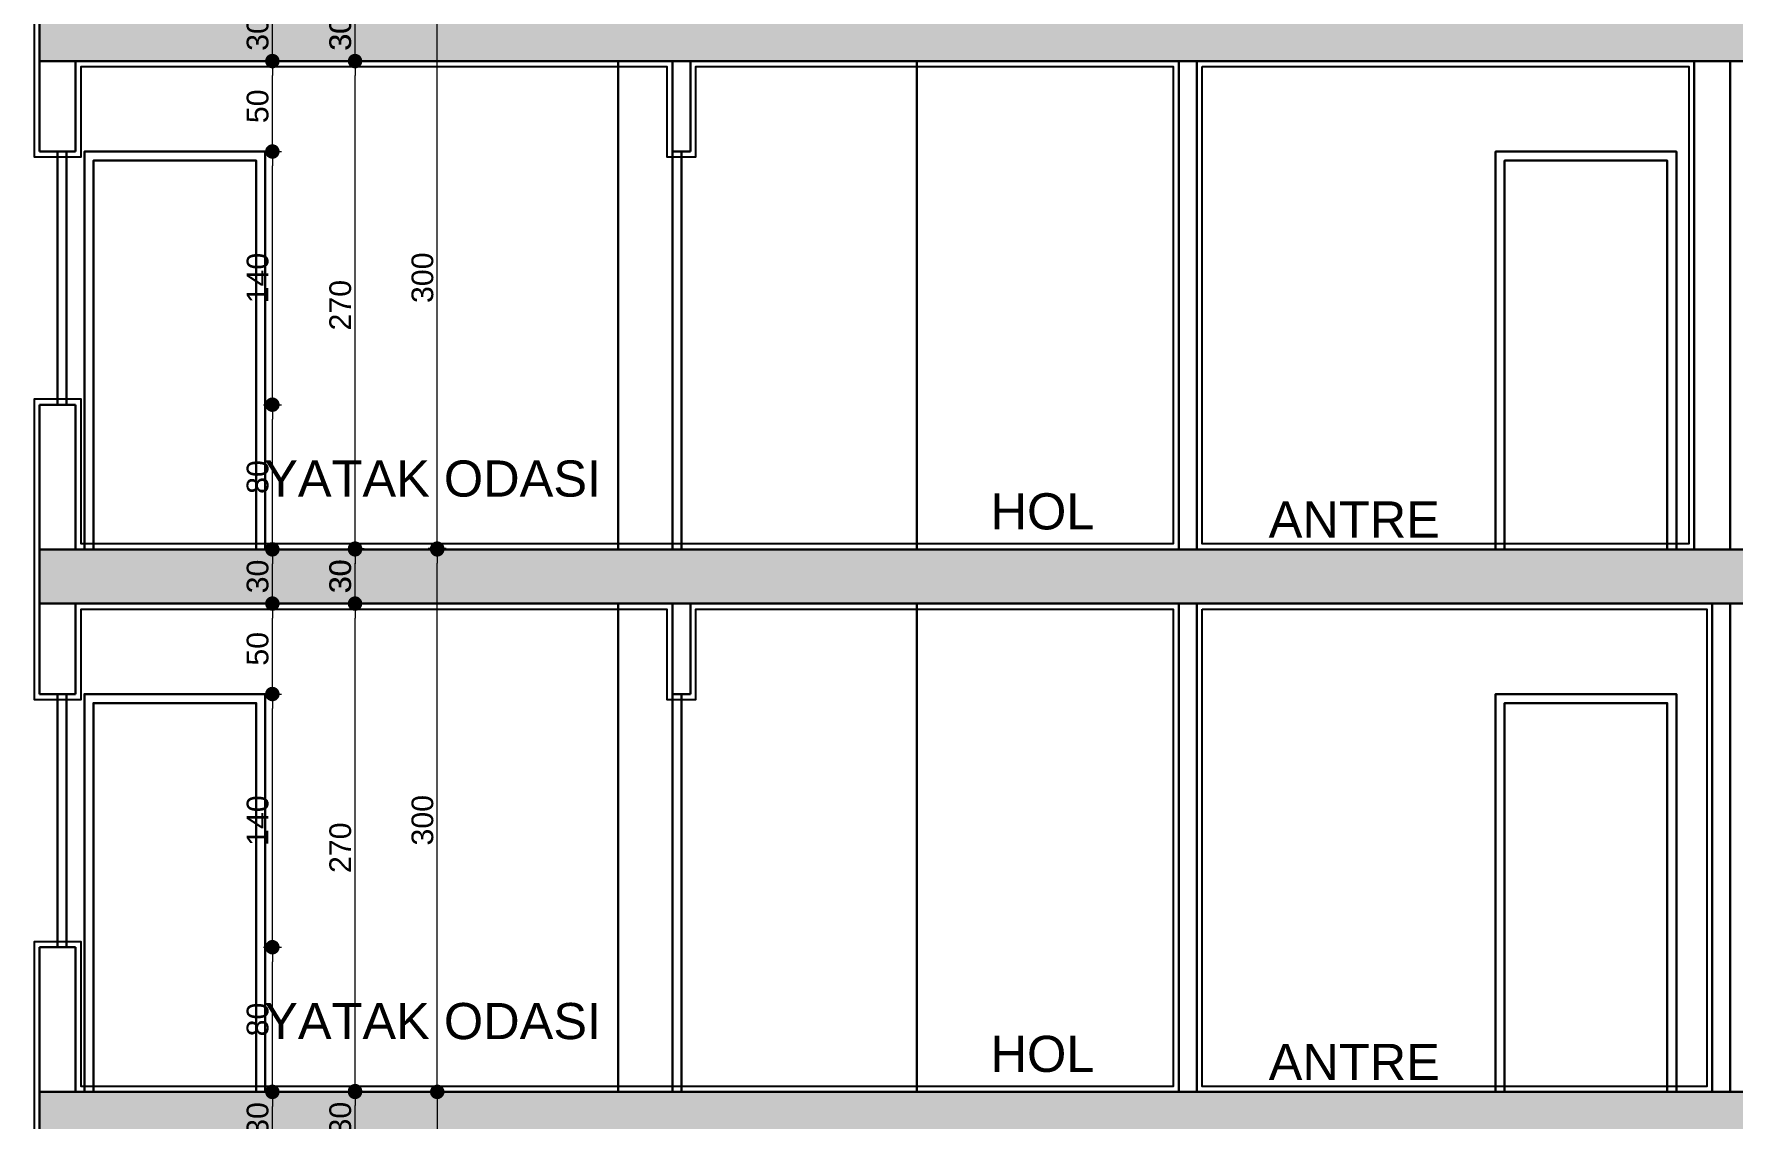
# Model space of a CAD drawing. Header units: millimetres. Extents: x 38129 to 72024, y -56282 to 16512.
# Drawn here: x 41061.2 to 41296.1, y -44124.8 to -43974.8 of the extents above; entities that cross this region are included whole.
import ezdxf

# ---------------------------------------------------------------- set-up
doc = ezdxf.new("R2010")
doc.units = ezdxf.units.MM
for name, color, linetype, lineweight in [('DIŞÖLÇÜ', 37, 'Continuous', 0), ('DUVAR', 255, 'Continuous', 30), ('KAPI', 4, 'Continuous', 30), ('mahal', 7, 'Continuous', 5), ('pencere', 195, 'Continuous', 30), ('TARAMA', 252, 'Continuous', 0), ('ölçü İÇ', 31, 'Continuous', 0)]:
    doc.layers.add(name, color=color, linetype=linetype, lineweight=lineweight)
doc.layers.add('sıva', color=41, linetype='Continuous')
doc.styles.add('icdisolcu_yazi', font='arial.ttf')
doc.styles.get("Standard").update_dxf_attribs({"font": 'arial.ttf'})
doc.dimstyles.new('İç Ölçü', dxfattribs={"dimtxt": 12, "dimasz": 8, "dimexe": 5, "dimexo": 0, "dimgap": 2, "dimtad": 1, "dimdec": 0, "dimzin": 12, "dimdsep": 46, "dimtxsty": 'icdisolcu_yazi', "dimblk": 'DOT', "dimcen": 8, "dimdle": 5, "dimclrd": 256, "dimclre": 256, "dimclrt": 7, "dimadec": 0, "dimazin": 3, "dimtfac": 1, "dimtdec": 0, "dimtix": 1, "dimtmove": 2, "dimatfit": 3, "dimldrblk": 'DOT', "dimfxl": 0, "dimtolj": 1, "dimtzin": 0, "dimlwd": -1, "dimlwe": -1, "dimarcsym": 0})

# ---------------------------------------------------------------- blocks, each defined once
blk = doc.blocks.new('_Dot')
at = {"color": 0, "lineweight": -2}
blk.add_line((-0.5, 0), (-1, 0), dxfattribs=at)
at = {"color": 0, "lineweight": 30, "const_width": 0.5}
blk.add_lwpolyline([(-0.25, 0, 1), (0.25, 0, 1)], format="xyb", close=True, dxfattribs=at)
blk = doc.blocks.new('*D2751')
at = {"layer": 'Defpoints', "color": 0, "transparency": 16777216}
for p in [(48133.45, -86358.94), (48133.45, -86358.94), (48133.45, -86388.94)]:
    blk.add_point(p, dxfattribs=at)
at = {"layer": 'ölçü İÇ', "transparency": 16777216}
for p, q in [((48133.45, -86358.94), (48138.45, -86358.94)), ((48133.45, -86388.94), (48138.45, -86388.94))]:
    blk.add_line(p, q, dxfattribs=at)
at = {"layer": 'ölçü İÇ', "linetype": 'Continuous', "transparency": 16777216}
blk.add_line((48133.45, -86380.94), (48133.45, -86366.94), dxfattribs=at)
at = {"layer": 'ölçü İÇ', "transparency": 16777216, "xscale": 8, "yscale": 8, "zscale": 8}
for p, rotation in [((48133.45, -86358.94), 90), ((48133.45, -86388.94), 270)]:
    blk.add_blockref('_Dot', p, dxfattribs=dict(at, rotation=rotation))
at = {"layer": 'ölçü İÇ', "color": 7, "transparency": 16777216, "insert": (48125.32, -86373.94), "char_height": 12, "attachment_point": 5, "rotation": 90, "style": 'icdisolcu_yazi'}
blk.add_mtext('\\A1;30', dxfattribs=at)
blk = doc.blocks.new('*D2752')
at = {"layer": 'Defpoints', "color": 0, "transparency": 16777216}
for p in [(48081.83, -86278.94), (48133.45, -86278.94), (48133.45, -86358.94)]:
    blk.add_point(p, dxfattribs=at)
at = {"layer": 'ölçü İÇ', "transparency": 16777216}
for p, q in [((48128.45, -86278.94), (48138.45, -86278.94)), ((48133.45, -86358.94), (48138.45, -86358.94))]:
    blk.add_line(p, q, dxfattribs=at)
at = {"layer": 'ölçü İÇ', "linetype": 'Continuous', "transparency": 16777216}
blk.add_line((48133.45, -86350.94), (48133.45, -86286.94), dxfattribs=at)
at = {"layer": 'ölçü İÇ', "transparency": 16777216, "xscale": 8, "yscale": 8, "zscale": 8}
for p, rotation in [((48133.45, -86278.94), 90), ((48133.45, -86358.94), 270)]:
    blk.add_blockref('_Dot', p, dxfattribs=dict(at, rotation=rotation))
at = {"layer": 'ölçü İÇ', "color": 7, "transparency": 16777216, "insert": (48125.32, -86318.94), "char_height": 12, "attachment_point": 5, "rotation": 90, "style": 'icdisolcu_yazi'}
blk.add_mtext('\\A1;80', dxfattribs=at)
blk = doc.blocks.new('*D2753')
at = {"layer": 'Defpoints', "color": 0, "transparency": 16777216}
for p in [(48081.83, -86138.94), (48133.45, -86138.94), (48081.83, -86278.94)]:
    blk.add_point(p, dxfattribs=at)
at = {"layer": 'ölçü İÇ', "transparency": 16777216}
for p, q in [((48128.45, -86138.94), (48138.45, -86138.94)), ((48128.45, -86278.94), (48138.45, -86278.94))]:
    blk.add_line(p, q, dxfattribs=at)
at = {"layer": 'ölçü İÇ', "linetype": 'Continuous', "transparency": 16777216}
blk.add_line((48133.45, -86270.94), (48133.45, -86146.94), dxfattribs=at)
at = {"layer": 'ölçü İÇ', "transparency": 16777216, "xscale": 8, "yscale": 8, "zscale": 8}
for p, rotation in [((48133.45, -86138.94), 90), ((48133.45, -86278.94), 270)]:
    blk.add_blockref('_Dot', p, dxfattribs=dict(at, rotation=rotation))
at = {"layer": 'ölçü İÇ', "color": 7, "transparency": 16777216, "insert": (48125.32, -86208.94), "char_height": 12, "attachment_point": 5, "rotation": 90, "style": 'icdisolcu_yazi'}
blk.add_mtext('\\A1;140', dxfattribs=at)
blk = doc.blocks.new('*D2754')
at = {"layer": 'Defpoints', "color": 0, "transparency": 16777216}
for p in [(48081.83, -86088.94), (48133.45, -86088.94), (48081.83, -86138.94)]:
    blk.add_point(p, dxfattribs=at)
at = {"layer": 'ölçü İÇ', "transparency": 16777216}
for p, q in [((48128.45, -86088.94), (48138.45, -86088.94)), ((48128.45, -86138.94), (48138.45, -86138.94))]:
    blk.add_line(p, q, dxfattribs=at)
at = {"layer": 'ölçü İÇ', "linetype": 'Continuous', "transparency": 16777216}
blk.add_line((48133.45, -86130.94), (48133.45, -86096.94), dxfattribs=at)
at = {"layer": 'ölçü İÇ', "transparency": 16777216, "xscale": 8, "yscale": 8, "zscale": 8}
for p, rotation in [((48133.45, -86088.94), 90), ((48133.45, -86138.94), 270)]:
    blk.add_blockref('_Dot', p, dxfattribs=dict(at, rotation=rotation))
at = {"layer": 'ölçü İÇ', "color": 7, "transparency": 16777216, "insert": (48125.32, -86113.94), "char_height": 12, "attachment_point": 5, "rotation": 90, "style": 'icdisolcu_yazi'}
blk.add_mtext('\\A1;50', dxfattribs=at)
blk = doc.blocks.new('*D2755')
at = {"layer": 'Defpoints', "color": 0, "transparency": 16777216}
for p in [(48179.16, -86088.94), (48179.16, -86088.94), (48179.16, -86358.94)]:
    blk.add_point(p, dxfattribs=at)
at = {"layer": 'ölçü İÇ', "transparency": 16777216}
for p, q in [((48179.16, -86088.94), (48184.16, -86088.94)), ((48179.16, -86358.94), (48184.16, -86358.94))]:
    blk.add_line(p, q, dxfattribs=at)
at = {"layer": 'ölçü İÇ', "linetype": 'Continuous', "transparency": 16777216}
blk.add_line((48179.16, -86350.94), (48179.16, -86096.94), dxfattribs=at)
at = {"layer": 'ölçü İÇ', "transparency": 16777216, "xscale": 8, "yscale": 8, "zscale": 8}
for p, rotation in [((48179.16, -86088.94), 90), ((48179.16, -86358.94), 270)]:
    blk.add_blockref('_Dot', p, dxfattribs=dict(at, rotation=rotation))
at = {"layer": 'ölçü İÇ', "color": 7, "transparency": 16777216, "insert": (48171.04, -86223.94), "char_height": 12, "attachment_point": 5, "rotation": 90, "style": 'icdisolcu_yazi'}
blk.add_mtext('\\A1;270', dxfattribs=at)
blk = doc.blocks.new('*D2756')
at = {"layer": 'Defpoints', "color": 0, "transparency": 16777216}
for p in [(48178.55, -86058.54), (48179.16, -86058.54), (48179.16, -86088.94)]:
    blk.add_point(p, dxfattribs=at)
at = {"layer": 'ölçü İÇ', "transparency": 16777216}
for p, q in [((48178.55, -86058.54), (48184.16, -86058.54)), ((48179.16, -86088.94), (48184.16, -86088.94))]:
    blk.add_line(p, q, dxfattribs=at)
at = {"layer": 'ölçü İÇ', "linetype": 'Continuous', "transparency": 16777216}
blk.add_line((48179.16, -86080.94), (48179.16, -86066.54), dxfattribs=at)
at = {"layer": 'ölçü İÇ', "transparency": 16777216, "xscale": 8, "yscale": 8, "zscale": 8}
for p, rotation in [((48179.16, -86058.54), 90), ((48179.16, -86088.94), 270)]:
    blk.add_blockref('_Dot', p, dxfattribs=dict(at, rotation=rotation))
at = {"layer": 'ölçü İÇ', "color": 7, "transparency": 16777216, "insert": (48171.03, -86073.74), "char_height": 12, "attachment_point": 5, "rotation": 90, "style": 'icdisolcu_yazi'}
blk.add_mtext('\\A1;30', dxfattribs=at)
blk = doc.blocks.new('*D2757')
at = {"layer": 'Defpoints', "color": 0, "transparency": 16777216}
for p in [(48224.61, -86058.54), (48231.5, -86058.54), (48231.5, -86358.94)]:
    blk.add_point(p, dxfattribs=at)
at = {"layer": 'ölçü İÇ', "transparency": 16777216}
for p, q in [((48229.61, -86058.54), (48219.61, -86058.54)), ((48229.61, -86358.94), (48219.61, -86358.94))]:
    blk.add_line(p, q, dxfattribs=at)
at = {"layer": 'ölçü İÇ', "linetype": 'Continuous', "transparency": 16777216}
blk.add_line((48224.61, -86350.94), (48224.61, -86066.54), dxfattribs=at)
at = {"layer": 'ölçü İÇ', "transparency": 16777216, "xscale": 8, "yscale": 8, "zscale": 8}
for p, rotation in [((48224.61, -86058.54), 90), ((48224.61, -86358.94), 270)]:
    blk.add_blockref('_Dot', p, dxfattribs=dict(at, rotation=rotation))
at = {"layer": 'ölçü İÇ', "color": 7, "transparency": 16777216, "insert": (48216.48, -86208.74), "char_height": 12, "attachment_point": 5, "rotation": 90, "style": 'icdisolcu_yazi'}
blk.add_mtext('\\A1;300', dxfattribs=at)
blk = doc.blocks.new('*D2758')
at = {"layer": 'Defpoints', "color": 0, "transparency": 16777216}
for p in [(48178.55, -86358.54), (48179.16, -86358.54), (48179.16, -86388.94)]:
    blk.add_point(p, dxfattribs=at)
at = {"layer": 'ölçü İÇ', "transparency": 16777216}
for p, q in [((48178.55, -86358.54), (48184.16, -86358.54)), ((48179.16, -86388.94), (48184.16, -86388.94))]:
    blk.add_line(p, q, dxfattribs=at)
at = {"layer": 'ölçü İÇ', "linetype": 'Continuous', "transparency": 16777216}
blk.add_line((48179.16, -86380.94), (48179.16, -86366.54), dxfattribs=at)
at = {"layer": 'ölçü İÇ', "transparency": 16777216, "xscale": 8, "yscale": 8, "zscale": 8}
for p, rotation in [((48179.16, -86358.54), 90), ((48179.16, -86388.94), 270)]:
    blk.add_blockref('_Dot', p, dxfattribs=dict(at, rotation=rotation))
at = {"layer": 'ölçü İÇ', "color": 7, "transparency": 16777216, "insert": (48171.03, -86373.74), "char_height": 12, "attachment_point": 5, "rotation": 90, "style": 'icdisolcu_yazi'}
blk.add_mtext('\\A1;30', dxfattribs=at)
blk = doc.blocks.new('*D2777')
at = {"layer": 'Defpoints', "color": 0, "transparency": 16777216}
for p in [(48133.45, -85758.94), (48133.45, -85758.94), (48133.45, -85788.94)]:
    blk.add_point(p, dxfattribs=at)
at = {"layer": 'ölçü İÇ', "transparency": 16777216}
for p, q in [((48133.45, -85758.94), (48138.45, -85758.94)), ((48133.45, -85788.94), (48138.45, -85788.94))]:
    blk.add_line(p, q, dxfattribs=at)
at = {"layer": 'ölçü İÇ', "linetype": 'Continuous', "transparency": 16777216}
blk.add_line((48133.45, -85780.94), (48133.45, -85766.94), dxfattribs=at)
at = {"layer": 'ölçü İÇ', "transparency": 16777216, "xscale": 8, "yscale": 8, "zscale": 8}
for p, rotation in [((48133.45, -85758.94), 90), ((48133.45, -85788.94), 270)]:
    blk.add_blockref('_Dot', p, dxfattribs=dict(at, rotation=rotation))
at = {"layer": 'ölçü İÇ', "color": 7, "transparency": 16777216, "insert": (48125.32, -85773.94), "char_height": 12, "attachment_point": 5, "rotation": 90, "style": 'icdisolcu_yazi'}
blk.add_mtext('\\A1;30', dxfattribs=at)
blk = doc.blocks.new('*D2781')
at = {"layer": 'Defpoints', "color": 0, "transparency": 16777216}
for p in [(48179.16, -85758.94), (48179.16, -85758.94), (48179.16, -85788.94)]:
    blk.add_point(p, dxfattribs=at)
at = {"layer": 'ölçü İÇ', "transparency": 16777216}
for p, q in [((48179.16, -85758.94), (48184.16, -85758.94)), ((48179.16, -85788.94), (48184.16, -85788.94))]:
    blk.add_line(p, q, dxfattribs=at)
at = {"layer": 'ölçü İÇ', "linetype": 'Continuous', "transparency": 16777216}
blk.add_line((48179.16, -85780.94), (48179.16, -85766.94), dxfattribs=at)
at = {"layer": 'ölçü İÇ', "transparency": 16777216, "xscale": 8, "yscale": 8, "zscale": 8}
for p, rotation in [((48179.16, -85758.94), 90), ((48179.16, -85788.94), 270)]:
    blk.add_blockref('_Dot', p, dxfattribs=dict(at, rotation=rotation))
at = {"layer": 'ölçü İÇ', "color": 7, "transparency": 16777216, "insert": (48171.03, -85773.94), "char_height": 12, "attachment_point": 5, "rotation": 90, "style": 'icdisolcu_yazi'}
blk.add_mtext('\\A1;30', dxfattribs=at)
blk = doc.blocks.new('*D2785')
at = {"layer": 'Defpoints', "color": 0, "transparency": 16777216}
for p in [(48178.55, -85758.54), (48179.16, -85758.54), (48179.16, -85788.94)]:
    blk.add_point(p, dxfattribs=at)
at = {"layer": 'ölçü İÇ', "transparency": 16777216}
for p, q in [((48178.55, -85758.54), (48184.16, -85758.54)), ((48179.16, -85788.94), (48184.16, -85788.94))]:
    blk.add_line(p, q, dxfattribs=at)
at = {"layer": 'ölçü İÇ', "linetype": 'Continuous', "transparency": 16777216}
blk.add_line((48179.16, -85780.94), (48179.16, -85766.54), dxfattribs=at)
at = {"layer": 'ölçü İÇ', "transparency": 16777216, "xscale": 8, "yscale": 8, "zscale": 8}
for p, rotation in [((48179.16, -85758.54), 90), ((48179.16, -85788.94), 270)]:
    blk.add_blockref('_Dot', p, dxfattribs=dict(at, rotation=rotation))
at = {"layer": 'ölçü İÇ', "color": 7, "transparency": 16777216, "insert": (48171.03, -85773.74), "char_height": 12, "attachment_point": 5, "rotation": 90, "style": 'icdisolcu_yazi'}
blk.add_mtext('\\A1;30', dxfattribs=at)
blk = doc.blocks.new('*D2786')
at = {"layer": 'Defpoints', "color": 0, "transparency": 16777216}
for p in [(48133.45, -86058.94), (48133.45, -86058.94), (48133.45, -86088.94)]:
    blk.add_point(p, dxfattribs=at)
at = {"layer": 'ölçü İÇ', "transparency": 16777216}
for p, q in [((48133.45, -86058.94), (48138.45, -86058.94)), ((48133.45, -86088.94), (48138.45, -86088.94))]:
    blk.add_line(p, q, dxfattribs=at)
at = {"layer": 'ölçü İÇ', "linetype": 'Continuous', "transparency": 16777216}
blk.add_line((48133.45, -86080.94), (48133.45, -86066.94), dxfattribs=at)
at = {"layer": 'ölçü İÇ', "transparency": 16777216, "xscale": 8, "yscale": 8, "zscale": 8}
for p, rotation in [((48133.45, -86058.94), 90), ((48133.45, -86088.94), 270)]:
    blk.add_blockref('_Dot', p, dxfattribs=dict(at, rotation=rotation))
at = {"layer": 'ölçü İÇ', "color": 7, "transparency": 16777216, "insert": (48125.32, -86073.94), "char_height": 12, "attachment_point": 5, "rotation": 90, "style": 'icdisolcu_yazi'}
blk.add_mtext('\\A1;30', dxfattribs=at)
blk = doc.blocks.new('*D2787')
at = {"layer": 'Defpoints', "color": 0, "transparency": 16777216}
for p in [(48081.83, -85978.94), (48133.45, -85978.94), (48133.45, -86058.94)]:
    blk.add_point(p, dxfattribs=at)
at = {"layer": 'ölçü İÇ', "transparency": 16777216}
for p, q in [((48128.45, -85978.94), (48138.45, -85978.94)), ((48133.45, -86058.94), (48138.45, -86058.94))]:
    blk.add_line(p, q, dxfattribs=at)
at = {"layer": 'ölçü İÇ', "linetype": 'Continuous', "transparency": 16777216}
blk.add_line((48133.45, -86050.94), (48133.45, -85986.94), dxfattribs=at)
at = {"layer": 'ölçü İÇ', "transparency": 16777216, "xscale": 8, "yscale": 8, "zscale": 8}
for p, rotation in [((48133.45, -85978.94), 90), ((48133.45, -86058.94), 270)]:
    blk.add_blockref('_Dot', p, dxfattribs=dict(at, rotation=rotation))
at = {"layer": 'ölçü İÇ', "color": 7, "transparency": 16777216, "insert": (48125.32, -86018.94), "char_height": 12, "attachment_point": 5, "rotation": 90, "style": 'icdisolcu_yazi'}
blk.add_mtext('\\A1;80', dxfattribs=at)
blk = doc.blocks.new('*D2788')
at = {"layer": 'Defpoints', "color": 0, "transparency": 16777216}
for p in [(48081.83, -85838.94), (48133.45, -85838.94), (48081.83, -85978.94)]:
    blk.add_point(p, dxfattribs=at)
at = {"layer": 'ölçü İÇ', "transparency": 16777216}
for p, q in [((48128.45, -85838.94), (48138.45, -85838.94)), ((48128.45, -85978.94), (48138.45, -85978.94))]:
    blk.add_line(p, q, dxfattribs=at)
at = {"layer": 'ölçü İÇ', "linetype": 'Continuous', "transparency": 16777216}
blk.add_line((48133.45, -85970.94), (48133.45, -85846.94), dxfattribs=at)
at = {"layer": 'ölçü İÇ', "transparency": 16777216, "xscale": 8, "yscale": 8, "zscale": 8}
for p, rotation in [((48133.45, -85838.94), 90), ((48133.45, -85978.94), 270)]:
    blk.add_blockref('_Dot', p, dxfattribs=dict(at, rotation=rotation))
at = {"layer": 'ölçü İÇ', "color": 7, "transparency": 16777216, "insert": (48125.32, -85908.94), "char_height": 12, "attachment_point": 5, "rotation": 90, "style": 'icdisolcu_yazi'}
blk.add_mtext('\\A1;140', dxfattribs=at)
blk = doc.blocks.new('*D2789')
at = {"layer": 'Defpoints', "color": 0, "transparency": 16777216}
for p in [(48081.83, -85788.94), (48133.45, -85788.94), (48081.83, -85838.94)]:
    blk.add_point(p, dxfattribs=at)
at = {"layer": 'ölçü İÇ', "transparency": 16777216}
for p, q in [((48128.45, -85788.94), (48138.45, -85788.94)), ((48128.45, -85838.94), (48138.45, -85838.94))]:
    blk.add_line(p, q, dxfattribs=at)
at = {"layer": 'ölçü İÇ', "linetype": 'Continuous', "transparency": 16777216}
blk.add_line((48133.45, -85830.94), (48133.45, -85796.94), dxfattribs=at)
at = {"layer": 'ölçü İÇ', "transparency": 16777216, "xscale": 8, "yscale": 8, "zscale": 8}
for p, rotation in [((48133.45, -85788.94), 90), ((48133.45, -85838.94), 270)]:
    blk.add_blockref('_Dot', p, dxfattribs=dict(at, rotation=rotation))
at = {"layer": 'ölçü İÇ', "color": 7, "transparency": 16777216, "insert": (48125.32, -85813.94), "char_height": 12, "attachment_point": 5, "rotation": 90, "style": 'icdisolcu_yazi'}
blk.add_mtext('\\A1;50', dxfattribs=at)
blk = doc.blocks.new('*D2790')
at = {"layer": 'Defpoints', "color": 0, "transparency": 16777216}
for p in [(48179.16, -86058.94), (48179.16, -86058.94), (48179.16, -86088.94)]:
    blk.add_point(p, dxfattribs=at)
at = {"layer": 'ölçü İÇ', "transparency": 16777216}
for p, q in [((48179.16, -86058.94), (48184.16, -86058.94)), ((48179.16, -86088.94), (48184.16, -86088.94))]:
    blk.add_line(p, q, dxfattribs=at)
at = {"layer": 'ölçü İÇ', "linetype": 'Continuous', "transparency": 16777216}
blk.add_line((48179.16, -86080.94), (48179.16, -86066.94), dxfattribs=at)
at = {"layer": 'ölçü İÇ', "transparency": 16777216, "xscale": 8, "yscale": 8, "zscale": 8}
for p, rotation in [((48179.16, -86058.94), 90), ((48179.16, -86088.94), 270)]:
    blk.add_blockref('_Dot', p, dxfattribs=dict(at, rotation=rotation))
at = {"layer": 'ölçü İÇ', "color": 7, "transparency": 16777216, "insert": (48171.03, -86073.94), "char_height": 12, "attachment_point": 5, "rotation": 90, "style": 'icdisolcu_yazi'}
blk.add_mtext('\\A1;30', dxfattribs=at)
blk = doc.blocks.new('*D2791')
at = {"layer": 'Defpoints', "color": 0, "transparency": 16777216}
for p in [(48179.16, -85788.94), (48179.16, -85788.94), (48179.16, -86058.94)]:
    blk.add_point(p, dxfattribs=at)
at = {"layer": 'ölçü İÇ', "transparency": 16777216}
for p, q in [((48179.16, -85788.94), (48184.16, -85788.94)), ((48179.16, -86058.94), (48184.16, -86058.94))]:
    blk.add_line(p, q, dxfattribs=at)
at = {"layer": 'ölçü İÇ', "linetype": 'Continuous', "transparency": 16777216}
blk.add_line((48179.16, -86050.94), (48179.16, -85796.94), dxfattribs=at)
at = {"layer": 'ölçü İÇ', "transparency": 16777216, "xscale": 8, "yscale": 8, "zscale": 8}
for p, rotation in [((48179.16, -85788.94), 90), ((48179.16, -86058.94), 270)]:
    blk.add_blockref('_Dot', p, dxfattribs=dict(at, rotation=rotation))
at = {"layer": 'ölçü İÇ', "color": 7, "transparency": 16777216, "insert": (48171.04, -85923.94), "char_height": 12, "attachment_point": 5, "rotation": 90, "style": 'icdisolcu_yazi'}
blk.add_mtext('\\A1;270', dxfattribs=at)
blk = doc.blocks.new('*D2792')
at = {"layer": 'Defpoints', "color": 0, "transparency": 16777216}
for p in [(48178.55, -85758.54), (48179.16, -85758.54), (48179.16, -85788.94)]:
    blk.add_point(p, dxfattribs=at)
at = {"layer": 'ölçü İÇ', "transparency": 16777216}
for p, q in [((48178.55, -85758.54), (48184.16, -85758.54)), ((48179.16, -85788.94), (48184.16, -85788.94))]:
    blk.add_line(p, q, dxfattribs=at)
at = {"layer": 'ölçü İÇ', "linetype": 'Continuous', "transparency": 16777216}
blk.add_line((48179.16, -85780.94), (48179.16, -85766.54), dxfattribs=at)
at = {"layer": 'ölçü İÇ', "transparency": 16777216, "xscale": 8, "yscale": 8, "zscale": 8}
for p, rotation in [((48179.16, -85758.54), 90), ((48179.16, -85788.94), 270)]:
    blk.add_blockref('_Dot', p, dxfattribs=dict(at, rotation=rotation))
at = {"layer": 'ölçü İÇ', "color": 7, "transparency": 16777216, "insert": (48171.03, -85773.74), "char_height": 12, "attachment_point": 5, "rotation": 90, "style": 'icdisolcu_yazi'}
blk.add_mtext('\\A1;30', dxfattribs=at)
blk = doc.blocks.new('*D2793')
at = {"layer": 'Defpoints', "color": 0, "transparency": 16777216}
for p in [(48224.61, -85758.54), (48231.5, -85758.54), (48231.5, -86058.94)]:
    blk.add_point(p, dxfattribs=at)
at = {"layer": 'ölçü İÇ', "transparency": 16777216}
for p, q in [((48229.61, -85758.54), (48219.61, -85758.54)), ((48229.61, -86058.94), (48219.61, -86058.94))]:
    blk.add_line(p, q, dxfattribs=at)
at = {"layer": 'ölçü İÇ', "linetype": 'Continuous', "transparency": 16777216}
blk.add_line((48224.61, -86050.94), (48224.61, -85766.54), dxfattribs=at)
at = {"layer": 'ölçü İÇ', "transparency": 16777216, "xscale": 8, "yscale": 8, "zscale": 8}
for p, rotation in [((48224.61, -85758.54), 90), ((48224.61, -86058.94), 270)]:
    blk.add_blockref('_Dot', p, dxfattribs=dict(at, rotation=rotation))
at = {"layer": 'ölçü İÇ', "color": 7, "transparency": 16777216, "insert": (48216.48, -85908.74), "char_height": 12, "attachment_point": 5, "rotation": 90, "style": 'icdisolcu_yazi'}
blk.add_mtext('\\A1;300', dxfattribs=at)
blk = doc.blocks.new('*D2794')
at = {"layer": 'Defpoints', "color": 0, "transparency": 16777216}
for p in [(48178.55, -86058.54), (48179.16, -86058.54), (48179.16, -86088.94)]:
    blk.add_point(p, dxfattribs=at)
at = {"layer": 'ölçü İÇ', "transparency": 16777216}
for p, q in [((48178.55, -86058.54), (48184.16, -86058.54)), ((48179.16, -86088.94), (48184.16, -86088.94))]:
    blk.add_line(p, q, dxfattribs=at)
at = {"layer": 'ölçü İÇ', "linetype": 'Continuous', "transparency": 16777216}
blk.add_line((48179.16, -86080.94), (48179.16, -86066.54), dxfattribs=at)
at = {"layer": 'ölçü İÇ', "transparency": 16777216, "xscale": 8, "yscale": 8, "zscale": 8}
for p, rotation in [((48179.16, -86058.54), 90), ((48179.16, -86088.94), 270)]:
    blk.add_blockref('_Dot', p, dxfattribs=dict(at, rotation=rotation))
at = {"layer": 'ölçü İÇ', "color": 7, "transparency": 16777216, "insert": (48171.03, -86073.74), "char_height": 12, "attachment_point": 5, "rotation": 90, "style": 'icdisolcu_yazi'}
blk.add_mtext('\\A1;30', dxfattribs=at)
blk = doc.blocks.new('*D2821')
at = {"layer": 'Defpoints', "color": 0, "transparency": 16777216}
for p in [(48224.61, -86358.94), (48224.61, -86688.94), (48224.61, -86688.94)]:
    blk.add_point(p, dxfattribs=at)
at = {"layer": 'ölçü İÇ', "transparency": 16777216}
for p, q in [((48224.61, -86358.94), (48229.61, -86358.94)), ((48224.61, -86688.94), (48229.61, -86688.94))]:
    blk.add_line(p, q, dxfattribs=at)
at = {"layer": 'ölçü İÇ', "linetype": 'Continuous', "transparency": 16777216}
blk.add_line((48224.61, -86366.94), (48224.61, -86680.94), dxfattribs=at)
at = {"layer": 'ölçü İÇ', "transparency": 16777216, "xscale": 8, "yscale": 8, "zscale": 8}
for p, rotation in [((48224.61, -86358.94), 90), ((48224.61, -86688.94), 270)]:
    blk.add_blockref('_Dot', p, dxfattribs=dict(at, rotation=rotation))
at = {"layer": 'ölçü İÇ', "color": 7, "transparency": 16777216, "insert": (48216.48, -86523.94), "char_height": 12, "attachment_point": 5, "rotation": 90, "style": 'icdisolcu_yazi'}
blk.add_mtext('\\A1;330', dxfattribs=at)
blk = doc.blocks.new('*D2947')
at = {"layer": 'Defpoints', "color": 0, "transparency": 16777216}
for p in [(48081.83, -85838.94), (48133.45, -85838.94), (48081.83, -85978.94)]:
    blk.add_point(p, dxfattribs=at)
at = {"layer": 'ölçü İÇ', "transparency": 16777216}
for p, q in [((48128.45, -85838.94), (48138.45, -85838.94)), ((48128.45, -85978.94), (48138.45, -85978.94))]:
    blk.add_line(p, q, dxfattribs=at)
at = {"layer": 'ölçü İÇ', "linetype": 'Continuous', "transparency": 16777216}
blk.add_line((48133.45, -85970.94), (48133.45, -85846.94), dxfattribs=at)
at = {"layer": 'ölçü İÇ', "transparency": 16777216, "xscale": 8, "yscale": 8, "zscale": 8}
for p, rotation in [((48133.45, -85838.94), 90), ((48133.45, -85978.94), 270)]:
    blk.add_blockref('_Dot', p, dxfattribs=dict(at, rotation=rotation))
at = {"layer": 'ölçü İÇ', "color": 7, "transparency": 16777216, "insert": (48125.32, -85908.94), "char_height": 12, "attachment_point": 5, "rotation": 90, "style": 'icdisolcu_yazi'}
blk.add_mtext('\\A1;140', dxfattribs=at)
blk = doc.blocks.new('*D2948')
at = {"layer": 'Defpoints', "color": 0, "transparency": 16777216}
for p in [(48081.83, -85788.94), (48133.45, -85788.94), (48081.83, -85838.94)]:
    blk.add_point(p, dxfattribs=at)
at = {"layer": 'ölçü İÇ', "transparency": 16777216}
for p, q in [((48128.45, -85788.94), (48138.45, -85788.94)), ((48128.45, -85838.94), (48138.45, -85838.94))]:
    blk.add_line(p, q, dxfattribs=at)
at = {"layer": 'ölçü İÇ', "linetype": 'Continuous', "transparency": 16777216}
blk.add_line((48133.45, -85830.94), (48133.45, -85796.94), dxfattribs=at)
at = {"layer": 'ölçü İÇ', "transparency": 16777216, "xscale": 8, "yscale": 8, "zscale": 8}
for p, rotation in [((48133.45, -85788.94), 90), ((48133.45, -85838.94), 270)]:
    blk.add_blockref('_Dot', p, dxfattribs=dict(at, rotation=rotation))
at = {"layer": 'ölçü İÇ', "color": 7, "transparency": 16777216, "insert": (48125.32, -85813.94), "char_height": 12, "attachment_point": 5, "rotation": 90, "style": 'icdisolcu_yazi'}
blk.add_mtext('\\A1;50', dxfattribs=at)
blk = doc.blocks.new('MDKFDKFD')
at = {"layer": 'TARAMA'}
h = blk.add_hatch(dxfattribs=at)
h.set_pattern_fill('ANSI33', color=256)
h.set_pattern_definition([(45, (4939.406, -65486.696), (-4.4901281, 4.4901281), []), (45, (4943.896, -65486.696), (-4.4901281, 4.4901281), [3.175, -1.5875])])
h.paths.add_polyline_path([(49639.62, -85788.94), (49639.62, -85758.94), (48004.64, -85758.94), (48004.64, -85788.94)])
h = blk.add_hatch(dxfattribs=at)
h.set_pattern_fill('ANSI33', color=256)
h.set_pattern_definition([(45, (4939.406, -65786.696), (-4.4901281, 4.4901281), []), (45, (4943.896, -65786.696), (-4.4901281, 4.4901281), [3.175, -1.5875])])
h.paths.add_polyline_path([(49639.62, -86088.94), (49639.62, -86058.94), (48004.64, -86058.94), (48004.64, -86088.94)])
h = blk.add_hatch(dxfattribs=at)
h.set_pattern_fill('ANSI33', color=256)
h.set_pattern_definition([(45, (4939.406, -66086.696), (-4.4901281, 4.4901281), []), (45, (4943.896, -66086.696), (-4.4901281, 4.4901281), [3.175, -1.5875])])
h.paths.add_polyline_path([(49639.62, -86388.94), (49639.62, -86358.94), (48004.64, -86358.94), (48004.64, -86388.94)])
at = {"layer": 'DUVAR'}
for p, q in [((48004.64, -85788.94), (48004.64, -85678.94)), ((48004.64, -85788.94), (49639.62, -85788.94)), ((48004.64, -85838.94), (48004.64, -85788.94)), ((48024.64, -85838.94), (48024.64, -85788.94)), ((48354.63, -85838.94), (48354.63, -85788.94)), ((48364.64, -85838.94), (48364.64, -85788.94)), ((48634.64, -86058.94), (48634.64, -85788.94)), ((48644.64, -86058.94), (48644.64, -85788.94)), ((48919.64, -86058.94), (48919.64, -85788.94)), ((48939.64, -86058.94), (48939.64, -85788.94)), ((48024.64, -85838.94), (48004.64, -85838.94)), ((48354.63, -85838.94), (48364.64, -85838.94)), ((48004.64, -86088.94), (48004.64, -85978.94)), ((48024.64, -85978.94), (48004.64, -85978.94)), ((48024.64, -86058.94), (48024.64, -85978.94)), ((48004.64, -86058.94), (49639.62, -86058.94)), ((48004.64, -86138.94), (48004.64, -86088.94)), ((48004.64, -86088.94), (49639.62, -86088.94)), ((48024.64, -86138.94), (48024.64, -86088.94)), ((48354.63, -86138.94), (48354.63, -86088.94)), ((48364.64, -86138.94), (48364.64, -86088.94)), ((48634.64, -86358.94), (48634.64, -86088.94)), ((48644.64, -86358.94), (48644.64, -86088.94)), ((48929.64, -86358.94), (48929.64, -86088.94)), ((48939.64, -86358.94), (48939.64, -86088.94)), ((48024.64, -86138.94), (48004.64, -86138.94)), ((48354.63, -86138.94), (48364.64, -86138.94)), ((48004.64, -86388.94), (48004.64, -86278.94)), ((48024.64, -86278.94), (48004.64, -86278.94)), ((48024.64, -86358.94), (48024.64, -86278.94)), ((48004.64, -86358.94), (49639.62, -86358.94))]:
    blk.add_line(p, q, dxfattribs=at)
at = {"layer": 'KAPI'}
for p, q in [((48324.63, -85788.94), (48324.63, -86058.94)), ((48489.79, -86058.94), (48489.79, -85788.94)), ((48324.63, -86088.94), (48324.63, -86358.94)), ((48489.79, -86358.94), (48489.79, -86088.94))]:
    blk.add_line(p, q, dxfattribs=at)
for points in [[(48029.5, -86058.94), (48029.5, -85838.94), (48129.5, -85838.94), (48129.5, -86058.94)], [(48034.5, -86058.94), (48034.5, -85843.94), (48124.5, -85843.94), (48124.5, -86058.94)], [(48809.84, -86058.94), (48809.84, -85838.94), (48909.84, -85838.94), (48909.84, -86058.94)], [(48814.84, -86058.94), (48814.84, -85843.94), (48904.84, -85843.94), (48904.84, -86058.94)], [(48029.5, -86358.94), (48029.5, -86138.94), (48129.5, -86138.94), (48129.5, -86358.94)], [(48034.5, -86358.94), (48034.5, -86143.94), (48124.5, -86143.94), (48124.5, -86358.94)], [(48809.84, -86358.94), (48809.84, -86138.94), (48909.84, -86138.94), (48909.84, -86358.94)], [(48814.84, -86358.94), (48814.84, -86143.94), (48904.84, -86143.94), (48904.84, -86358.94)]]:
    blk.add_lwpolyline(points, dxfattribs=at)
at = {"layer": 'pencere'}
for p, q in [((48014.64, -85838.94), (48014.64, -85978.94)), ((48019.64, -85838.94), (48019.64, -85978.94)), ((48354.63, -85838.94), (48354.63, -86058.94)), ((48359.63, -85838.94), (48359.63, -86058.94)), ((48014.64, -86138.94), (48014.64, -86278.94)), ((48019.64, -86138.94), (48019.64, -86278.94)), ((48354.63, -86138.94), (48354.63, -86358.94)), ((48359.63, -86138.94), (48359.63, -86358.94))]:
    blk.add_line(p, q, dxfattribs=at)
at = {"layer": 'sıva'}
for points in [[(48001.64, -85488.94), (48001.64, -85541.94), (48027.64, -85541.94), (48027.64, -85491.94), (48351.63, -85491.94), (48351.63, -85541.94), (48367.64, -85541.94), (48367.64, -85491.94), (48631.64, -85491.94), (48631.64, -85755.94), (48027.64, -85755.94), (48027.64, -85675.94), (48001.64, -85675.94), (48001.64, -85788.94)], [(48001.64, -85788.94), (48001.64, -85841.94), (48027.64, -85841.94), (48027.64, -85791.94), (48351.63, -85791.94), (48351.63, -85841.94), (48367.64, -85841.94), (48367.64, -85791.94), (48631.64, -85791.94), (48631.64, -86055.94), (48027.64, -86055.94), (48027.64, -85975.94), (48001.64, -85975.94), (48001.64, -86088.94)], [(48001.64, -86088.94), (48001.64, -86141.94), (48027.64, -86141.94), (48027.64, -86091.94), (48351.63, -86091.94), (48351.63, -86141.94), (48367.64, -86141.94), (48367.64, -86091.94), (48631.64, -86091.94), (48631.64, -86355.94), (48027.64, -86355.94), (48027.64, -86275.94), (48001.64, -86275.94), (48001.64, -86391.94), (48066.64, -86391.94), (48066.64, -86721.94), (48631.64, -86721.94)]]:
    blk.add_lwpolyline(points, dxfattribs=at)
for points in [[(48647.64, -85791.94), (48916.64, -85791.94), (48916.64, -86055.94), (48647.64, -86055.94)], [(48647.64, -86091.94), (48926.64, -86091.94), (48926.64, -86355.94), (48647.64, -86355.94)]]:
    blk.add_lwpolyline(points, close=True, dxfattribs=at)
at = {"layer": 'mahal', "char_height": 20, "attachment_point": 1}
for s, insert in [('YATAK ODASI', (48128.92, -86009.78)), ('HOL', (48530.59, -86027.92)), ('ANTRE', (48684.39, -86032.4)), ('YATAK ODASI', (48128.92, -86309.78)), ('HOL', (48530.59, -86327.92)), ('ANTRE', (48684.39, -86332.4))]:
    blk.add_mtext_dynamic_manual_height_columns(s, width=250.3432, gutter_width=12.5, heights=[0], dxfattribs=dict(at, insert=insert))
at = {"layer": 'ölçü İÇ'}
for base, p1, p2, picture, middle in [((48133.45, -85758.94), (48133.45, -85788.94), (48133.45, -85758.94), '*D2777', (48125.32, -85773.94)), ((48179.16, -85758.54), (48179.16, -85788.94), (48178.55, -85758.54), '*D2785', (48171.03, -85773.74)), ((48179.16, -85758.54), (48179.16, -85788.94), (48178.55, -85758.54), '*D2792', (48171.03, -85773.74)), ((48179.16, -85758.94), (48179.16, -85788.94), (48179.16, -85758.94), '*D2781', (48171.03, -85773.94)), ((48224.61, -85758.54), (48231.5, -86058.94), (48231.5, -85758.54), '*D2793', (48216.48, -85908.74)), ((48133.45, -85788.94), (48081.83, -85838.94), (48081.83, -85788.94), '*D2789', (48125.32, -85813.94)), ((48133.45, -85788.94), (48081.83, -85838.94), (48081.83, -85788.94), '*D2948', (48125.32, -85813.94)), ((48179.16, -85788.94), (48179.16, -86058.94), (48179.16, -85788.94), '*D2791', (48171.04, -85923.94)), ((48133.45, -85838.94), (48081.83, -85978.94), (48081.83, -85838.94), '*D2788', (48125.32, -85908.94)), ((48133.45, -85838.94), (48081.83, -85978.94), (48081.83, -85838.94), '*D2947', (48125.32, -85908.94)), ((48133.45, -85978.94), (48133.45, -86058.94), (48081.83, -85978.94), '*D2787', (48125.32, -86018.94)), ((48133.45, -86058.94), (48133.45, -86088.94), (48133.45, -86058.94), '*D2786', (48125.32, -86073.94)), ((48179.16, -86058.54), (48179.16, -86088.94), (48178.55, -86058.54), '*D2756', (48171.03, -86073.74)), ((48179.16, -86058.54), (48179.16, -86088.94), (48178.55, -86058.54), '*D2794', (48171.03, -86073.74)), ((48179.16, -86058.94), (48179.16, -86088.94), (48179.16, -86058.94), '*D2790', (48171.03, -86073.94)), ((48224.61, -86058.54), (48231.5, -86358.94), (48231.5, -86058.54), '*D2757', (48216.48, -86208.74)), ((48133.45, -86088.94), (48081.83, -86138.94), (48081.83, -86088.94), '*D2754', (48125.32, -86113.94)), ((48179.16, -86088.94), (48179.16, -86358.94), (48179.16, -86088.94), '*D2755', (48171.04, -86223.94)), ((48133.45, -86138.94), (48081.83, -86278.94), (48081.83, -86138.94), '*D2753', (48125.32, -86208.94)), ((48133.45, -86278.94), (48133.45, -86358.94), (48081.83, -86278.94), '*D2752', (48125.32, -86318.94)), ((48133.45, -86358.94), (48133.45, -86388.94), (48133.45, -86358.94), '*D2751', (48125.32, -86373.94)), ((48179.16, -86358.54), (48179.16, -86388.94), (48178.55, -86358.54), '*D2758', (48171.03, -86373.74)), ((48224.61, -86688.94), (48224.61, -86358.94), (48224.61, -86688.94), '*D2821', (48216.48, -86523.94))]:
    dim = blk.add_linear_dim(base=base, p1=p1, p2=p2, angle=90, dimstyle='İç Ölçü', dxfattribs=at)
    dim.commit()
    dim.dimension.update_dxf_attribs({"geometry": picture, "text_midpoint": middle})
blk = doc.blocks.new('nfjfdj')
at = {"layer": 'DIŞÖLÇÜ', "xscale": 0.25, "yscale": 0.25, "zscale": 0.25}
blk.add_blockref('MDKFDKFD', (39338.41, -27653.81), dxfattribs=at)

msp = doc.modelspace()

# ---------------------------------------------------------------- block references
at = {"layer": 'DIŞÖLÇÜ'}
msp.add_blockref('nfjfdj', (-10277.62, 5122.52), dxfattribs=at)

doc.saveas('drawing.dxf')
